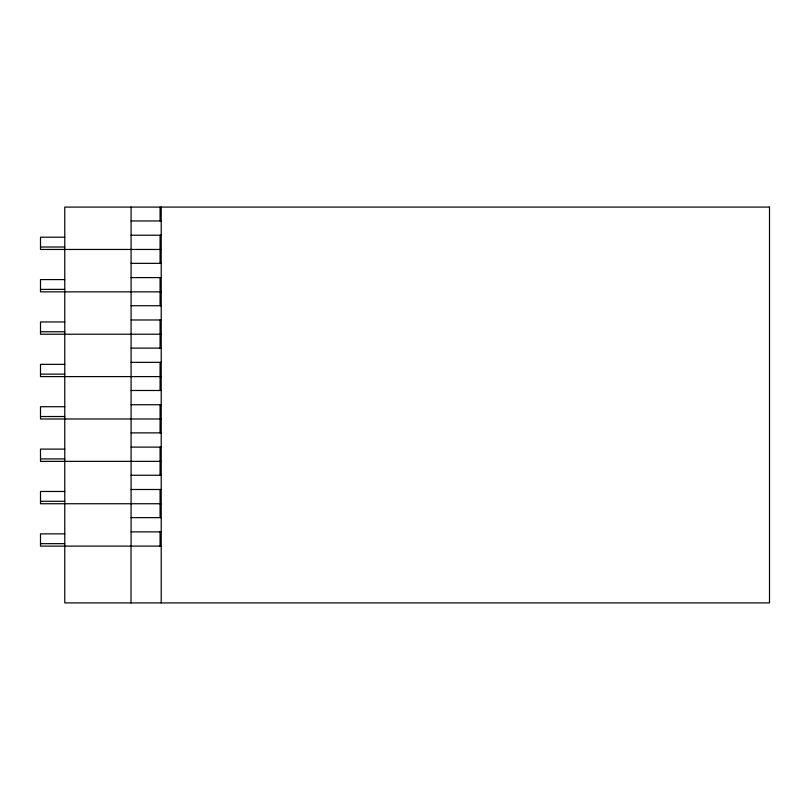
<?xml version="1.0" encoding="UTF-8"?>
<svg xmlns="http://www.w3.org/2000/svg" width="810" height="810" viewBox="0 0 810 810"><rect width="100%" height="100%" fill="white"/><g stroke="black" fill="none" stroke-linecap="round" stroke-linejoin="round"><path stroke-width="1.21" d="M131.088 220.978L161.21 220.978M131.088 235.224L161.21 235.224M64.77 237.208L40.5 237.208L40.5 249.46L161.21 249.46M40.5 247.01L64.77 247.01M131.088 263.351L161.21 263.351M131.088 277.597L161.21 277.597M64.77 279.592L40.5 279.592L40.5 291.843L161.21 291.843M40.5 289.383L64.77 289.383M131.088 305.734L161.21 305.734M131.088 319.98L161.21 319.98M64.77 321.965L40.5 321.965L40.5 334.216L161.21 334.216M40.5 331.766L64.77 331.766M131.088 348.118L161.21 348.118M131.088 362.353L161.21 362.353M64.77 364.348L40.5 364.348L40.5 376.599L161.21 376.599M40.5 374.139L64.77 374.139M131.088 390.491L161.21 390.491M131.088 404.737L161.21 404.737M64.77 406.721L40.5 406.721L40.5 418.983L161.21 418.983M40.5 416.522L64.77 416.522M131.088 432.874L161.21 432.874M131.088 447.11L161.21 447.11M64.77 449.104L40.5 449.104L40.5 461.356L161.21 461.356M40.5 458.905L64.77 458.905M131.088 475.247L161.21 475.247M131.088 489.493L161.21 489.493M64.77 491.478L40.5 491.478L40.5 503.739L161.21 503.739M40.5 501.279L64.77 501.279M131.088 517.63L161.21 517.63M131.088 531.876L161.21 531.876M64.77 533.861L40.5 533.861L40.5 546.112L161.21 546.112M40.5 543.662L64.77 543.662M161.21 207.087L161.21 602.913M160.076 207.087L160.076 220.978M160.076 235.224L160.076 263.351M160.076 277.597L160.076 305.734M160.076 319.98L160.076 348.118M160.076 362.353L160.076 390.491M160.076 404.737L160.076 432.874M160.076 447.11L160.076 475.247M160.076 489.493L160.076 517.63M160.076 531.876L160.076 546.112M131.088 207.087L131.088 546.112M131.018 546.112L131.018 602.913M769.5 207.087L64.77 207.087L64.77 602.913L769.5 602.913L769.5 207.087"/></g></svg>
